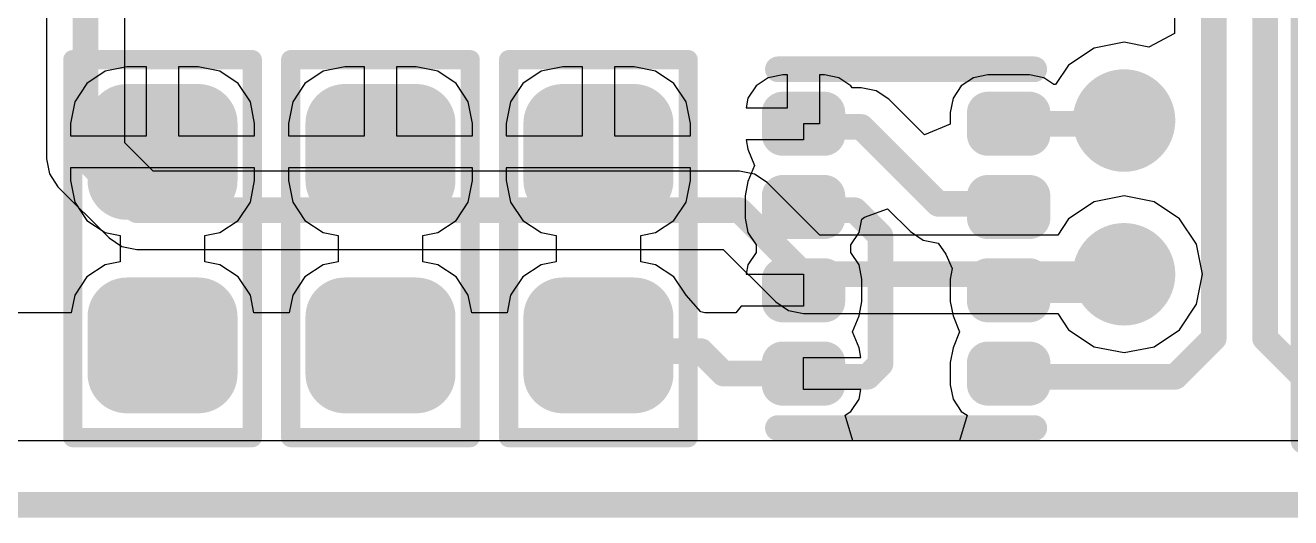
# Model space of a CAD drawing. Header units: millimetres. Extents: x -0.1 to 50.1, y -0.1 to 30.4.
# Drawn here: x 13.53 to 23.4, y -0.1 to 3.74 of the extents above; entities that cross this region are included whole.
import ezdxf

# ---------------------------------------------------------------- set-up
doc = ezdxf.new("R2010")
doc.units = ezdxf.units.MM
for name, color, linetype in [('BottomLayer', 5, 'Continuous'), ('Mechanical1', 6, 'Continuous'), ('MultiLayer', 9, 'Continuous'), ('TopLayer', 1, 'Continuous'), ('TopOverlay', 2, 'Continuous'), ('TopSolder', 216, 'Continuous')]:
    doc.layers.add(name, color=color, linetype=linetype)

msp = doc.modelspace()

# ---------------------------------------------------------------- linework, layer by layer
at = {"layer": 'BottomLayer'}
for p, q in [((13.69412298, 5.4827678), (13.69412298, 2.70001238)), ((14.3058769, 2.82669996), (14.3058769, 5.4827678)), ((14.52669688, 2.60587744), (14.3058769, 2.82669996)), ((13.69412298, 2.70001238), (13.69412044, 2.69999968)), ((13.69412044, 2.69999968), (13.71740716, 2.58294632)), ((13.71740716, 2.58294632), (13.78371132, 2.48371106)), ((19.0999872, 2.60587744), (14.52669688, 2.60587744)), ((19.0999999, 2.60587998), (19.0999872, 2.60587744)), ((19.21705326, 2.58259326), (19.0999999, 2.60587998)), ((19.31628852, 2.5162891), (19.21705326, 2.58259326)), ((13.78371132, 2.48371106), (14.18370544, 2.08371948)), ((19.72669918, 2.1058759), (19.31628852, 2.5162891)), ((22.09999898, 2.41175286), (21.86588972, 2.36518704)), ((22.33410824, 2.36518704), (22.09999898, 2.41175286)), ((21.86588972, 2.36518704), (21.66742428, 2.23257364)), ((22.53257368, 2.23257364), (22.33410824, 2.36518704)), ((21.66742428, 2.23257364), (21.58276608, 2.1058759)), ((22.66518708, 2.0341082), (22.53257368, 2.23257364)), ((14.18370544, 2.08371948), (14.18371052, 2.08371186)), ((14.18371052, 2.08371186), (14.28294324, 2.0174077)), ((21.58276608, 2.1058759), (19.72669918, 2.1058759)), ((14.28294324, 2.0174077), (14.39999914, 1.99412352)), ((14.39999914, 1.99412352), (18.97329962, 1.99412352)), ((18.97329962, 1.99412352), (19.38370774, 1.58371794)), ((22.7117529, 1.79999894), (22.66518708, 2.0341082)), ((22.66518708, 1.56588968), (22.7117529, 1.79999894)), ((19.38370774, 1.58371794), (19.38371282, 1.58371032)), ((19.38371282, 1.58371032), (19.48294554, 1.51740616)), ((19.48294554, 1.51740616), (19.60000144, 1.49412198)), ((19.60000144, 1.49412198), (21.58276608, 1.49412198)), ((21.58276608, 1.49412198), (21.66742428, 1.36742424)), ((22.53257368, 1.36742424), (22.66518708, 1.56588968)), ((21.66742428, 1.36742424), (21.86588972, 1.23481084)), ((22.33410824, 1.23481084), (22.53257368, 1.36742424)), ((21.86588972, 1.23481084), (22.09999898, 1.18824502)), ((22.09999898, 1.18824502), (22.33410824, 1.23481084)), ((49.50000006, 0.499999), (0.499999, 0.499999))]:
    msp.add_line(p, q, dxfattribs=at)
at = {"layer": 'BottomLayer', "const_width": 0.1999996}
for points in [[(13.99999994, 2.69999968), (13.99999994, 6.000000699999999)], [(13.99999994, 2.69999968), (14.39999914, 2.30000048)], [(14.39999914, 2.30000048), (19.0999999, 2.30000048)], [(19.0999999, 2.30000048), (19.60000144, 1.79999894)], [(21.89999684, 1.79999894), (22.09999898, 2.00000108)], [(19.60000144, 1.79999894), (21.89999684, 1.79999894)], [(21.89999684, 1.79999894), (22.09999898, 1.79999894)]]:
    msp.add_lwpolyline(points, dxfattribs=at)
at = {"layer": 'BottomLayer'}
for points, const_width in [([(21.89999938, 2.99999908, 1), (22.29999858, 2.99999908, 1)], 0.3999992), ([(13.95000004, 2.69999968, 1), (14.04999984, 2.69999968, 1)], 0.0999998), ([(13.95000004, 2.69999968, 1), (14.04999984, 2.69999968, 1)], 0.0999998), ([(14.34999924, 2.30000048, 1), (14.44999904, 2.30000048, 1)], 0.0999998), ([(14.34999924, 2.30000048, 1), (14.44999904, 2.30000048, 1)], 0.0999998), ([(19.05, 2.30000048, 1), (19.1499998, 2.30000048, 1)], 0.0999998), ([(19.05, 2.30000048, 1), (19.1499998, 2.30000048, 1)], 0.0999998), ([(21.89999938, 1.79999894, 1), (22.29999858, 1.79999894, 1)], 0.3999992), ([(22.04999908, 2.00000108, 1), (22.14999888, 2.00000108, 1)], 0.0999998), ([(19.55000154, 1.79999894, 1), (19.65000134, 1.79999894, 1)], 0.0999998), ([(19.55000154, 1.79999894, 1), (19.65000134, 1.79999894, 1)], 0.0999998), ([(21.84999694, 1.79999894, 1), (21.94999674, 1.79999894, 1)], 0.0999998), ([(21.84999694, 1.79999894, 1), (21.94999674, 1.79999894, 1)], 0.0999998), ([(21.84999694, 1.79999894, 1), (21.94999674, 1.79999894, 1)], 0.0999998), ([(22.04999908, 1.79999894, 1), (22.14999888, 1.79999894, 1)], 0.0999998), ([(14.39999914, 1.24499878, 1), (14.79999834, 1.24499878, 1)], 0.3999992), ([(16.0999678, 1.24499878, 1), (16.499967, 1.24499878, 1)], 0.3999992), ([(17.79999996, 1.24499878, 1), (18.19999916, 1.24499878, 1)], 0.3999992)]:
    msp.add_lwpolyline(points, format="xyb", close=True, dxfattribs=dict(at, const_width=const_width))
at = {"layer": 'Mechanical1', "const_width": 0.1999996}
msp.add_lwpolyline([(0, 0), (49.99999905999999, 0)], dxfattribs=at)
at = {"layer": 'MultiLayer', "const_width": 0.3999992}
for points in [[(21.89999938, 2.99999908, 1), (22.29999858, 2.99999908, 1)], [(21.89999938, 1.79999894, 1), (22.29999858, 1.79999894, 1)], [(14.39999914, 1.24499878, 1), (14.79999834, 1.24499878, 1)], [(16.0999678, 1.24499878, 1), (16.499967, 1.24499878, 1)], [(17.79999996, 1.24499878, 1), (18.19999916, 1.24499878, 1)]]:
    msp.add_lwpolyline(points, format="xyb", close=True, dxfattribs=at)
at = {"layer": 'TopLayer'}
for p, q in [((22.49412316, 4.27330362), (22.49412316, 3.680498099999999)), ((22.49412316, 3.680498099999999), (22.29412102, 3.57313992)), ((21.86588972, 3.56518718), (21.66742428, 3.43257378)), ((22.09999898, 3.611752999999999), (21.86588972, 3.56518718)), ((22.29412102, 3.57313992), (22.09999898, 3.611752999999999)), ((14.15347182, 3.384930999999999), (14.01055872, 3.28944224)), ((14.32204908, 3.41846408), (14.15347182, 3.384930999999999)), ((14.47499772, 3.41846408), (14.32204908, 3.41846408)), ((14.47499772, 2.88000186), (14.47499772, 3.41846408)), ((14.8779484, 3.41846408), (14.72499468, 3.41846408)), ((14.72499468, 3.41846408), (14.72499468, 2.88000186)), ((15.04652566, 3.384930999999999), (14.8779484, 3.41846408)), ((15.18943876, 3.28944224), (15.04652566, 3.384930999999999)), ((15.8534735, 3.384930999999999), (15.7105604, 3.28944224)), ((16.02205076, 3.41846408), (15.8534735, 3.384930999999999)), ((16.1749994, 3.41846408), (16.02205076, 3.41846408)), ((16.1749994, 2.88000186), (16.1749994, 3.41846408)), ((16.57795008, 3.41846408), (16.42499636, 3.41846408)), ((16.42499636, 3.41846408), (16.42499636, 2.88000186)), ((16.74652734, 3.384930999999999), (16.57795008, 3.41846408)), ((16.88944044, 3.28944224), (16.74652734, 3.384930999999999)), ((17.55347264, 3.384930999999999), (17.41055954, 3.28944224)), ((17.7220499, 3.41846408), (17.55347264, 3.384930999999999)), ((17.87500108, 3.41846408), (17.7220499, 3.41846408)), ((17.87500108, 2.87999932), (17.87500108, 3.41846408)), ((18.27794922, 3.41846408), (18.12499804, 3.41846408)), ((18.12499804, 3.41846408), (18.12499804, 2.87999932)), ((18.44652648, 3.384930999999999), (18.27794922, 3.41846408)), ((18.58943958, 3.28944224), (18.44652648, 3.384930999999999)), ((21.66742428, 3.43257378), (21.5660605, 3.280877359999999)), ((14.01055872, 3.28944224), (13.91506996, 3.14652914)), ((15.28492752, 3.14652914), (15.18943876, 3.28944224)), ((15.7105604, 3.28944224), (15.61507164, 3.14652914)), ((16.9849292, 3.14652914), (16.88944044, 3.28944224)), ((17.41055954, 3.28944224), (17.31507078, 3.14652914)), ((18.68492834, 3.14652914), (18.58943958, 3.28944224)), ((19.23022316, 3.26977502), (19.16668252, 3.17467742)), ((19.32532076, 3.33331566), (19.23022316, 3.26977502)), ((19.43749732, 3.35562956), (19.32532076, 3.33331566)), ((19.47500042, 3.35562956), (19.43749732, 3.35562956)), ((19.47500042, 3.09999888), (19.47500042, 3.35562956)), ((19.76250048, 3.35562956), (19.72499738, 3.35562956)), ((19.72499738, 3.35562956), (19.72499738, 2.9750004)), ((19.87467704, 3.33331566), (19.76250048, 3.35562956)), ((19.96977464, 3.26977502), (19.87467704, 3.33331566)), ((19.97906088, 3.25587614), (19.96977464, 3.26977502)), ((20.83022504, 3.26977502), (20.7666844, 3.17467742)), ((20.92532264, 3.33331566), (20.83022504, 3.26977502)), ((21.0374992, 3.35562956), (20.92532264, 3.33331566)), ((21.36250236, 3.35562956), (21.0374992, 3.35562956)), ((21.47467892, 3.33331566), (21.36250236, 3.35562956)), ((21.55315984, 3.280877359999999), (21.47467892, 3.33331566)), ((21.5660605, 3.280877359999999), (21.55315984, 3.280877359999999)), ((19.16668252, 3.17467742), (19.1518286, 3.09999888)), ((20.04998784, 3.25587614), (19.97906088, 3.25587614)), ((20.05000054, 3.25587868), (20.04998784, 3.25587614)), ((20.1670539, 3.23259196), (20.05000054, 3.25587868)), ((20.26628916, 3.1662878), (20.1670539, 3.23259196)), ((20.5443709, 2.88820606), (20.26628916, 3.1662878)), ((20.7666844, 3.17467742), (20.7443705, 3.06250086)), ((13.91506996, 3.14652914), (13.88153688, 2.97795188)), ((15.3184606, 2.97795188), (15.28492752, 3.14652914)), ((15.61507164, 3.14652914), (15.58153856, 2.97795188)), ((17.01846228, 2.97795188), (16.9849292, 3.14652914)), ((17.31507078, 3.14652914), (17.2815377, 2.97795188)), ((18.71846142, 2.97795188), (18.68492834, 3.14652914)), ((19.1518286, 3.09999888), (19.47500042, 3.09999888)), ((20.7443705, 3.06250086), (20.7443705, 2.9710507)), ((13.88153688, 2.97795188), (13.88153688, 2.88000186)), ((15.3184606, 2.88000186), (15.3184606, 2.97795188)), ((15.58153856, 2.97795188), (15.58153856, 2.88000186)), ((17.01846228, 2.88000186), (17.01846228, 2.97795188)), ((17.2815377, 2.97795188), (17.2815377, 2.87999932)), ((18.71846142, 2.87999932), (18.71846142, 2.97795188)), ((19.72499738, 2.9750004), (19.5999989, 2.9750004)), ((19.5999989, 2.9750004), (19.5999989, 2.85000192)), ((20.7443705, 2.9710507), (20.5443709, 2.88820606)), ((13.88153688, 2.88000186), (14.47499772, 2.88000186)), ((14.72499468, 2.88000186), (15.3184606, 2.88000186)), ((15.58153856, 2.88000186), (16.1749994, 2.88000186)), ((16.42499636, 2.88000186), (17.01846228, 2.88000186)), ((17.2815377, 2.87999932), (17.87500108, 2.87999932)), ((18.12499804, 2.87999932), (18.71846142, 2.87999932)), ((19.5999989, 2.85000192), (19.1518286, 2.85000192)), ((19.1518286, 2.85000192), (19.16668252, 2.77532338)), ((19.16668252, 2.77532338), (19.21787622, 2.64999978)), ((14.5999962, 2.6300049), (13.88153688, 2.6300049)), ((13.88153688, 2.6300049), (13.88153688, 2.5320498)), ((15.3184606, 2.6300049), (14.5999962, 2.6300049)), ((15.3184606, 2.5320498), (15.3184606, 2.6300049)), ((16.29999788, 2.6300049), (15.58153856, 2.6300049)), ((15.58153856, 2.6300049), (15.58153856, 2.5320498)), ((17.01846228, 2.6300049), (16.29999788, 2.6300049)), ((17.01846228, 2.5320498), (17.01846228, 2.6300049)), ((17.99999956, 2.63000236), (17.2815377, 2.63000236)), ((17.2815377, 2.63000236), (17.2815377, 2.5320498)), ((18.71846142, 2.63000236), (17.99999956, 2.63000236)), ((18.71846142, 2.5320498), (18.71846142, 2.63000236)), ((19.21787622, 2.64999978), (19.16668252, 2.52467618)), ((13.88153688, 2.5320498), (13.91506996, 2.36347254)), ((15.28492752, 2.36347254), (15.3184606, 2.5320498)), ((15.58153856, 2.5320498), (15.61507164, 2.36347254)), ((16.9849292, 2.36347254), (17.01846228, 2.5320498)), ((17.2815377, 2.5320498), (17.31507078, 2.36347254)), ((18.68492834, 2.36347254), (18.71846142, 2.5320498)), ((19.16668252, 2.52467618), (19.14436862, 2.41250216)), ((19.14436862, 2.41250216), (19.14436862, 2.23750124)), ((13.91506996, 2.36347254), (14.01055872, 2.22055944)), ((15.18943876, 2.22055944), (15.28492752, 2.36347254)), ((15.61507164, 2.36347254), (15.7105604, 2.22055944)), ((16.88944044, 2.22055944), (16.9849292, 2.36347254)), ((17.31507078, 2.36347254), (17.41055954, 2.22055944)), ((18.58943958, 2.22055944), (18.68492834, 2.36347254)), ((20.07570534, 2.24495614), (20.25562878, 2.3117937)), ((20.25562878, 2.3117937), (20.43370818, 2.1337143)), ((14.01055872, 2.22055944), (14.15347182, 2.12507068)), ((15.04652566, 2.12507068), (15.18943876, 2.22055944)), ((15.7105604, 2.22055944), (15.8534735, 2.12507068)), ((16.74652734, 2.12507068), (16.88944044, 2.22055944)), ((17.41055954, 2.22055944), (17.55347264, 2.12507068)), ((18.44652648, 2.12507068), (18.58943958, 2.22055944)), ((19.14436862, 2.23750124), (19.16668252, 2.12532468)), ((20.03331528, 2.12532468), (20.05420932, 2.23036892)), ((20.05420932, 2.23036892), (20.07570534, 2.24495614)), ((14.15347182, 2.12507068), (14.26965142, 2.10195922)), ((14.26965142, 2.10195922), (14.26965142, 1.89804294)), ((14.93034606, 2.10195922), (15.04652566, 2.12507068)), ((14.93034606, 1.89804294), (14.93034606, 2.10195922)), ((15.8534735, 2.12507068), (15.9696531, 2.10195922)), ((15.9696531, 2.10195922), (15.9696531, 1.89804294)), ((16.63034774, 2.10195922), (16.74652734, 2.12507068)), ((16.63034774, 1.89804294), (16.63034774, 2.10195922)), ((17.55347264, 2.12507068), (17.66965224, 2.10195922)), ((17.66965224, 2.10195922), (17.66965224, 1.89804294)), ((18.33034688, 2.10195922), (18.44652648, 2.12507068)), ((18.33034688, 1.89804294), (18.33034688, 2.10195922)), ((19.16668252, 2.12532468), (19.23022316, 2.03022962)), ((19.96977464, 2.03022962), (20.03331528, 2.12532468)), ((20.43370818, 2.1337143), (20.53294344, 2.06741014)), ((19.23022316, 2.03022962), (19.23022316, 1.96977254)), ((19.96977464, 1.96977254), (19.96977464, 2.03022962)), ((20.53294344, 2.06741014), (20.64999426, 2.04412596)), ((20.64999426, 2.04412596), (20.71079932, 1.95583048)), ((14.26965142, 1.89804294), (14.15347182, 1.87493148)), ((15.04652566, 1.87493148), (14.93034606, 1.89804294)), ((15.9696531, 1.89804294), (15.8534735, 1.87493148)), ((16.74652734, 1.87493148), (16.63034774, 1.89804294)), ((17.66965224, 1.89804294), (17.55347264, 1.87493148)), ((18.44652648, 1.87493148), (18.33034688, 1.89804294)), ((19.23022316, 1.96977254), (19.16668252, 1.87467748)), ((20.03331528, 1.87467748), (19.96977464, 1.96977254)), ((20.71079932, 1.95583048), (20.76060618, 1.84412382)), ((14.01055872, 1.77944272), (13.91506996, 1.63652962)), ((14.15347182, 1.87493148), (14.01055872, 1.77944272)), ((15.18943876, 1.77944272), (15.04652566, 1.87493148)), ((15.28492752, 1.63652962), (15.18943876, 1.77944272)), ((15.7105604, 1.77944272), (15.61507164, 1.63652962)), ((15.8534735, 1.87493148), (15.7105604, 1.77944272)), ((16.88944044, 1.77944272), (16.74652734, 1.87493148)), ((16.9849292, 1.63652962), (16.88944044, 1.77944272)), ((17.41055954, 1.77944272), (17.31507078, 1.63652962)), ((17.55347264, 1.87493148), (17.41055954, 1.77944272)), ((18.58943958, 1.77944272), (18.44652648, 1.87493148)), ((18.68492834, 1.63653216), (18.58943958, 1.77944272)), ((19.16668252, 1.87467748), (19.1518286, 1.79999894)), ((19.1518286, 1.79999894), (19.5999989, 1.79999894)), ((19.5999989, 1.79999894), (19.5999989, 1.55000198)), ((20.05562918, 1.76250092), (20.03331528, 1.87467748)), ((20.76060618, 1.84412382), (20.7443705, 1.76250092)), ((20.05562918, 1.5875), (20.05562918, 1.76250092)), ((20.7443705, 1.76250092), (20.7443705, 1.5875)), ((13.91506996, 1.63652962), (13.88791228, 1.49999954)), ((15.3120852, 1.49999954), (15.28492752, 1.63652962)), ((15.61507164, 1.63652962), (15.58791396, 1.49999954)), ((17.01208688, 1.49999954), (16.9849292, 1.63652962)), ((17.31507078, 1.63652962), (17.2879131, 1.49999954)), ((18.80000304, 1.50587964), (18.68492834, 1.63653216)), ((20.03331528, 1.47532598), (20.05562918, 1.5875)), ((20.7443705, 1.5875), (20.7666844, 1.47532344)), ((13.88791228, 1.49999954), (13.10164766, 1.49999954)), ((15.58791396, 1.49999954), (15.3120852, 1.49999954)), ((17.2879131, 1.49999954), (17.01208688, 1.49999954)), ((18.82955848, 1.49999954), (18.80000304, 1.50587964)), ((19.07255774, 1.49999954), (18.82955848, 1.49999954)), ((19.11359398, 1.55000198), (19.07255774, 1.49999954)), ((19.5999989, 1.55000198), (19.11359398, 1.55000198)), ((19.98212158, 1.35000238), (20.03331528, 1.47532598)), ((20.7666844, 1.47532344), (20.8178781, 1.34999984)), ((20.03331528, 1.22467878), (19.98212158, 1.35000238)), ((20.8178781, 1.34999984), (20.7666844, 1.22467624)), ((20.0481692, 1.15000024), (20.03331528, 1.22467878)), ((20.7666844, 1.22467624), (20.7443705, 1.11250222)), ((19.5999989, 0.9000032799999999), (19.5999989, 1.15000024)), ((19.5999989, 1.15000024), (20.0481692, 1.15000024)), ((20.7443705, 1.11250222), (20.7443705, 0.9375012999999999)), ((20.0481692, 0.9000032799999999), (19.5999989, 0.9000032799999999)), ((20.03331528, 0.8253247399999999), (20.0481692, 0.9000032799999999)), ((20.7443705, 0.9375012999999999), (20.7666844, 0.8253247399999999)), ((19.96977464, 0.73022714), (20.03331528, 0.8253247399999999)), ((20.7666844, 0.8253247399999999), (20.83022504, 0.73022714)), ((19.9245347, 0.6999985999999999), (19.96977464, 0.73022714)), ((19.98381576, 0.499999), (19.9245347, 0.6999985999999999)), ((20.87546498, 0.6999985999999999), (20.81618392, 0.499999)), ((20.83022504, 0.73022714), (20.87546498, 0.6999985999999999)), ((20.81618392, 0.499999), (19.98381576, 0.499999))]:
    msp.add_line(p, q, dxfattribs=at)
for points, const_width in [([(23.19999932, 1.29999994), (23.19999932, 4.800000559999999)], 0.1999996), ([(22.80000012, 1.29999994), (22.80000012, 4.40000136)], 0.1999996), ([(19.5999989, 2.9750004), (19.62500012, 2.94999918)], 0.2999994), ([(21.20000078, 2.9750004), (22.0750003, 2.9750004)], 0.1999996), ([(22.0750003, 2.9750004), (22.09999898, 2.99999908)], 0.1999996), ([(19.62500012, 2.94999918), (20.05000054, 2.94999918)], 0.1999996), ([(20.05000054, 2.94999918), (20.6499968, 2.35000292)], 0.1999996), ([(14.43499526, 2.58999736), (14.59999874, 2.75500084)], 0.1999996), ([(21.17499956, 2.35000292), (21.20000078, 2.3250017)], 0.2999994), ([(19.5999989, 2.3250017), (19.62500012, 2.30000048)], 0.1999996), ([(19.62500012, 2.30000048), (20.00000064, 2.30000048)], 0.1999996), ([(20.00000064, 2.30000048), (20.20000024, 2.10000088)], 0.1999996), ([(20.6499968, 2.35000292), (21.17499956, 2.35000292)], 0.1999996), ([(20.20000024, 1.10000034), (20.20000024, 2.10000088)], 0.1999996), ([(21.77499836, 1.67500046), (21.89999684, 1.79999894)], 0.1999996), ([(21.89999684, 1.79999894), (22.09999898, 1.79999894)], 0.1999996), ([(21.20000078, 1.67500046), (21.77499836, 1.67500046)], 0.1999996), ([(22.50000072, 1.00000054), (22.80000012, 1.29999994)], 0.1999996), ([(23.19999932, 1.29999994), (23.69999832, 0.8000009399999999)], 0.1999996), ([(16.30000042, 1.10003082), (16.30000042, 1.24500132)], 0.1999996), ([(17.99999956, 1.00000054), (17.99999956, 1.24500132)], 0.1999996), ([(17.99999956, 1.24500132), (18.04500074, 1.20000014)], 0.1999996), ([(18.04500074, 1.20000014), (18.8000005, 1.20000014)], 0.1999996), ([(18.8000005, 1.20000014), (18.97499888, 1.02500176)], 0.1999996), ([(16.2999674, 1.0999978), (16.30000042, 1.10003082)], 0.1999996), ([(20.10000044, 1.00000054), (20.20000024, 1.10000034)], 0.1999996), ([(18.97499888, 1.02500176), (19.5999989, 1.02500176)], 0.1999996), ([(19.5999989, 1.02500176), (19.62500012, 1.00000054)], 0.1999996), ([(19.62500012, 1.00000054), (20.10000044, 1.00000054)], 0.1999996), ([(21.20000078, 1.02500176), (21.225002, 1.00000054)], 0.1999996), ([(21.225002, 1.00000054), (22.50000072, 1.00000054)], 0.1999996)]:
    msp.add_lwpolyline(points, dxfattribs=dict(at, const_width=const_width))
for points, const_width in [([(21.89999938, 2.99999908, 1), (22.29999858, 2.99999908, 1)], 0.3999992), ([(14.20602442, 2.97795188, 1), (14.43807374, 2.97795188, 1)], 0.23204932), ([(14.76192374, 2.97795188, 1), (14.99397306, 2.97795188, 1)], 0.23204932), ([(15.9060261, 2.97795188, 1), (16.13807542, 2.97795188, 1)], 0.23204932), ([(16.46192542, 2.97795188, 1), (16.69397474, 2.97795188, 1)], 0.23204932), ([(17.60602524, 2.97795188, 1), (17.83807456, 2.97795188, 1)], 0.23204932), ([(18.16192456, 2.97795188, 1), (18.39397388, 2.97795188, 1)], 0.23204932), ([(19.39374836, 3.06250086, 1), (19.48124628, 3.06250086, 1)], 0.08749791999999999), ([(19.52500032, 2.9750004, 1), (19.67499748, 2.9750004, 1)], 0.1499997), ([(19.55000154, 2.94999918, 1), (19.6999987, 2.94999918, 1)], 0.1499997), ([(19.71875152, 3.06250086, 1), (19.80624944, 3.06250086, 1)], 0.08749791999999999), ([(20.99375024, 3.06250086, 1), (21.08124816, 3.06250086, 1)], 0.08749791999999999), ([(21.15000088, 2.9750004, 1), (21.25000068, 2.9750004, 1)], 0.0999998), ([(21.3187534, 3.06250086, 1), (21.40625132, 3.06250086, 1)], 0.08749791999999999), ([(22.0250004, 2.9750004, 1), (22.1250002, 2.9750004, 1)], 0.0999998), ([(22.0250004, 2.9750004, 1), (22.1250002, 2.9750004, 1)], 0.0999998), ([(22.04999908, 2.99999908, 1), (22.14999888, 2.99999908, 1)], 0.0999998), ([(19.39374836, 2.88749994, 1), (19.48124628, 2.88749994, 1)], 0.08749791999999999), ([(19.57500022, 2.94999918, 1), (19.67500002, 2.94999918, 1)], 0.0999998), ([(19.71875152, 2.88749994, 1), (19.80624944, 2.88749994, 1)], 0.08749791999999999), ([(20.00000064, 2.94999918, 1), (20.10000044, 2.94999918, 1)], 0.0999998), ([(20.00000064, 2.94999918, 1), (20.10000044, 2.94999918, 1)], 0.0999998), ([(20.99375024, 2.88749994, 1), (21.08124816, 2.88749994, 1)], 0.08749791999999999), ([(21.3187534, 2.88749994, 1), (21.40625132, 2.88749994, 1)], 0.08749791999999999), ([(14.20602442, 2.5320498, 1), (14.43807374, 2.5320498, 1)], 0.23204932), ([(14.54999884, 2.75500084, 1), (14.64999864, 2.75500084, 1)], 0.0999998), ([(14.76192374, 2.5320498, 1), (14.99397306, 2.5320498, 1)], 0.23204932), ([(15.9060261, 2.5320498, 1), (16.13807542, 2.5320498, 1)], 0.23204932), ([(16.46192542, 2.5320498, 1), (16.69397474, 2.5320498, 1)], 0.23204932), ([(17.60602524, 2.5320498, 1), (17.83807456, 2.5320498, 1)], 0.23204932), ([(18.16192456, 2.5320498, 1), (18.39397388, 2.5320498, 1)], 0.23204932), ([(14.38499536, 2.58999736, 1), (14.48499516, 2.58999736, 1)], 0.0999998), ([(19.39374836, 2.41250216, 1), (19.48124628, 2.41250216, 1)], 0.08749791999999999), ([(19.71875152, 2.41250216, 1), (19.80624944, 2.41250216, 1)], 0.08749791999999999), ([(20.99375024, 2.41250216, 1), (21.08124816, 2.41250216, 1)], 0.08749791999999999), ([(21.10000098, 2.35000292, 1), (21.24999814, 2.35000292, 1)], 0.1499997), ([(21.1250022, 2.3250017, 1), (21.27499936, 2.3250017, 1)], 0.1499997), ([(21.3187534, 2.41250216, 1), (21.40625132, 2.41250216, 1)], 0.08749791999999999), ([(19.549999, 2.3250017, 1), (19.6499988, 2.3250017, 1)], 0.0999998), ([(19.57500022, 2.30000048, 1), (19.67500002, 2.30000048, 1)], 0.0999998), ([(19.57500022, 2.30000048, 1), (19.67500002, 2.30000048, 1)], 0.0999998), ([(19.95000074, 2.30000048, 1), (20.05000054, 2.30000048, 1)], 0.0999998), ([(19.95000074, 2.30000048, 1), (20.05000054, 2.30000048, 1)], 0.0999998), ([(20.5999969, 2.35000292, 1), (20.6999967, 2.35000292, 1)], 0.0999998), ([(20.5999969, 2.35000292, 1), (20.6999967, 2.35000292, 1)], 0.0999998), ([(21.12499966, 2.35000292, 1), (21.22499946, 2.35000292, 1)], 0.0999998), ([(19.39374836, 2.23750124, 1), (19.48124628, 2.23750124, 1)], 0.08749791999999999), ([(19.71875152, 2.23750124, 1), (19.80624944, 2.23750124, 1)], 0.08749791999999999), ([(20.99375024, 2.23750124, 1), (21.08124816, 2.23750124, 1)], 0.08749791999999999), ([(21.3187534, 2.23750124, 1), (21.40625132, 2.23750124, 1)], 0.08749791999999999), ([(20.15000034, 2.10000088, 1), (20.25000014, 2.10000088, 1)], 0.0999998), ([(20.15000034, 2.10000088, 1), (20.25000014, 2.10000088, 1)], 0.0999998), ([(21.89999938, 1.79999894, 1), (22.29999858, 1.79999894, 1)], 0.3999992), ([(21.84999694, 1.79999894, 1), (21.94999674, 1.79999894, 1)], 0.0999998), ([(21.84999694, 1.79999894, 1), (21.94999674, 1.79999894, 1)], 0.0999998), ([(22.04999908, 1.79999894, 1), (22.14999888, 1.79999894, 1)], 0.0999998), ([(19.39374836, 1.76250092, 1), (19.48124628, 1.76250092, 1)], 0.08749791999999999), ([(19.71875152, 1.76250092, 1), (19.80624944, 1.76250092, 1)], 0.08749791999999999), ([(20.99375024, 1.76250092, 1), (21.08124816, 1.76250092, 1)], 0.08749791999999999), ([(21.3187534, 1.76250092, 1), (21.40625132, 1.76250092, 1)], 0.08749791999999999), ([(14.20602442, 1.46795236, 1), (14.43807374, 1.46795236, 1)], 0.23204932), ([(14.76192374, 1.46795236, 1), (14.99397306, 1.46795236, 1)], 0.23204932), ([(15.9060261, 1.46795236, 1), (16.13807542, 1.46795236, 1)], 0.23204932), ([(16.46192542, 1.46795236, 1), (16.69397474, 1.46795236, 1)], 0.23204932), ([(17.60602524, 1.46795236, 1), (17.83807456, 1.46795236, 1)], 0.23204932), ([(18.16192456, 1.46795236, 1), (18.39397388, 1.46795236, 1)], 0.23204932), ([(21.15000088, 1.67500046, 1), (21.25000068, 1.67500046, 1)], 0.0999998), ([(21.72499846, 1.67500046, 1), (21.82499826, 1.67500046, 1)], 0.0999998), ([(21.72499846, 1.67500046, 1), (21.82499826, 1.67500046, 1)], 0.0999998), ([(14.39999914, 1.24499878, 1), (14.79999834, 1.24499878, 1)], 0.3999992), ([(16.0999678, 1.24499878, 1), (16.499967, 1.24499878, 1)], 0.3999992), ([(17.79999996, 1.24499878, 1), (18.19999916, 1.24499878, 1)], 0.3999992), ([(19.39374836, 1.5875, 1), (19.48124628, 1.5875, 1)], 0.08749791999999999), ([(19.71875152, 1.5875, 1), (19.80624944, 1.5875, 1)], 0.08749791999999999), ([(20.99375024, 1.5875, 1), (21.08124816, 1.5875, 1)], 0.08749791999999999), ([(21.3187534, 1.5875, 1), (21.40625132, 1.5875, 1)], 0.08749791999999999), ([(22.75000022, 1.29999994, 1), (22.85000002, 1.29999994, 1)], 0.0999998), ([(22.75000022, 1.29999994, 1), (22.85000002, 1.29999994, 1)], 0.0999998), ([(23.14999942, 1.29999994, 1), (23.24999922, 1.29999994, 1)], 0.0999998), ([(23.14999942, 1.29999994, 1), (23.24999922, 1.29999994, 1)], 0.0999998), ([(16.25000052, 1.24500132, 1), (16.35000032, 1.24500132, 1)], 0.0999998), ([(17.94999966, 1.24500132, 1), (18.04999946, 1.24500132, 1)], 0.0999998), ([(17.94999966, 1.24500132, 1), (18.04999946, 1.24500132, 1)], 0.0999998), ([(17.99500084, 1.20000014, 1), (18.09500064, 1.20000014, 1)], 0.0999998), ([(17.99500084, 1.20000014, 1), (18.09500064, 1.20000014, 1)], 0.0999998), ([(18.7500006, 1.20000014, 1), (18.8500004, 1.20000014, 1)], 0.0999998), ([(18.7500006, 1.20000014, 1), (18.8500004, 1.20000014, 1)], 0.0999998), ([(14.20602442, 1.02205028, 1), (14.43807374, 1.02205028, 1)], 0.23204932), ([(14.76192374, 1.02205028, 1), (14.99397306, 1.02205028, 1)], 0.23204932), ([(15.9060261, 1.02205028, 1), (16.13807542, 1.02205028, 1)], 0.23204932), ([(16.2499675, 1.0999978, 1), (16.3499673, 1.0999978, 1)], 0.0999998), ([(16.25000052, 1.10003082, 1), (16.35000032, 1.10003082, 1)], 0.0999998), ([(16.25000052, 1.10003082, 1), (16.35000032, 1.10003082, 1)], 0.0999998), ([(16.46192542, 1.02205028, 1), (16.69397474, 1.02205028, 1)], 0.23204932), ([(17.60602524, 1.02205028, 1), (17.83807456, 1.02205028, 1)], 0.23204932), ([(18.16192456, 1.02205028, 1), (18.39397388, 1.02205028, 1)], 0.23204932), ([(19.39374836, 1.11250222, 1), (19.48124628, 1.11250222, 1)], 0.08749791999999999), ([(19.71875152, 1.11250222, 1), (19.80624944, 1.11250222, 1)], 0.08749791999999999), ([(20.15000034, 1.10000034, 1), (20.25000014, 1.10000034, 1)], 0.0999998), ([(20.15000034, 1.10000034, 1), (20.25000014, 1.10000034, 1)], 0.0999998), ([(20.99375024, 1.11250222, 1), (21.08124816, 1.11250222, 1)], 0.08749791999999999), ([(21.3187534, 1.11250222, 1), (21.40625132, 1.11250222, 1)], 0.08749791999999999), ([(17.94999966, 1.00000054, 1), (18.04999946, 1.00000054, 1)], 0.0999998), ([(18.92499898, 1.02500176, 1), (19.02499878, 1.02500176, 1)], 0.0999998), ([(18.92499898, 1.02500176, 1), (19.02499878, 1.02500176, 1)], 0.0999998), ([(19.549999, 1.02500176, 1), (19.6499988, 1.02500176, 1)], 0.0999998), ([(19.549999, 1.02500176, 1), (19.6499988, 1.02500176, 1)], 0.0999998), ([(19.57500022, 1.00000054, 1), (19.67500002, 1.00000054, 1)], 0.0999998), ([(19.57500022, 1.00000054, 1), (19.67500002, 1.00000054, 1)], 0.0999998), ([(20.05000054, 1.00000054, 1), (20.15000034, 1.00000054, 1)], 0.0999998), ([(20.05000054, 1.00000054, 1), (20.15000034, 1.00000054, 1)], 0.0999998), ([(21.15000088, 1.02500176, 1), (21.25000068, 1.02500176, 1)], 0.0999998), ([(21.1750021, 1.00000054, 1), (21.2750019, 1.00000054, 1)], 0.0999998), ([(21.1750021, 1.00000054, 1), (21.2750019, 1.00000054, 1)], 0.0999998), ([(22.45000082, 1.00000054, 1), (22.55000062, 1.00000054, 1)], 0.0999998), ([(22.45000082, 1.00000054, 1), (22.55000062, 1.00000054, 1)], 0.0999998), ([(19.39374836, 0.9375012999999999, 1), (19.48124628, 0.9375012999999999, 1)], 0.08749791999999999), ([(19.71875152, 0.9375012999999999, 1), (19.80624944, 0.9375012999999999, 1)], 0.08749791999999999), ([(20.99375024, 0.9375012999999999, 1), (21.08124816, 0.9375012999999999, 1)], 0.08749791999999999), ([(21.3187534, 0.9375012999999999, 1), (21.40625132, 0.9375012999999999, 1)], 0.08749791999999999)]:
    msp.add_lwpolyline(points, format="xyb", close=True, dxfattribs=dict(at, const_width=const_width))
for points in [[(14.8779484, 2.30000048), (14.8779484, 3.2100012), (14.32204908, 2.30000048), (14.32204908, 3.2100012)], [(16.57795008, 2.30000048), (16.57795008, 3.2100012), (16.02205076, 2.30000048), (16.02205076, 3.2100012)], [(18.27794922, 2.30000048), (18.27794922, 3.2100012), (17.7220499, 2.30000048), (17.7220499, 3.2100012)], [(19.3499994, 2.88749994), (19.8499984, 2.88749994), (19.3499994, 3.06250086), (19.8499984, 3.06250086)], [(19.43749732, 2.80000202), (19.76250048, 2.80000202), (19.43749732, 3.14999878), (19.76250048, 3.14999878)], [(20.95000128, 2.88749994), (21.45000028, 2.88749994), (20.95000128, 3.06250086), (21.45000028, 3.06250086)], [(21.0374992, 2.80000202), (21.36250236, 2.80000202), (21.0374992, 3.14999878), (21.36250236, 3.14999878)], [(15.10999772, 2.5320498), (15.10999772, 2.97795188), (14.08999976, 2.5320498), (14.08999976, 2.97795188)], [(16.8099994, 2.5320498), (16.8099994, 2.97795188), (15.79000144, 2.5320498), (15.79000144, 2.97795188)], [(18.50999854, 2.5320498), (18.50999854, 2.97795188), (17.49000058, 2.5320498), (17.49000058, 2.97795188)], [(19.43749732, 2.15000332), (19.76250048, 2.15000332), (19.43749732, 2.50000008), (19.76250048, 2.50000008)], [(21.0374992, 2.15000332), (21.36250236, 2.15000332), (21.0374992, 2.50000008), (21.36250236, 2.50000008)], [(19.3499994, 2.23750124), (19.8499984, 2.23750124), (19.3499994, 2.41250216), (19.8499984, 2.41250216)], [(20.95000128, 2.23750124), (21.45000028, 2.23750124), (20.95000128, 2.41250216), (21.45000028, 2.41250216)], [(19.43749732, 1.50000208), (19.76250048, 1.50000208), (19.43749732, 1.84999884), (19.76250048, 1.84999884)], [(21.0374992, 1.50000208), (21.36250236, 1.50000208), (21.0374992, 1.84999884), (21.36250236, 1.84999884)], [(14.32204908, 1.70000168), (14.32204908, 0.79000096), (14.8779484, 1.70000168), (14.8779484, 0.79000096)], [(16.02205076, 1.70000168), (16.02205076, 0.79000096), (16.57795008, 1.70000168), (16.57795008, 0.79000096)], [(17.7220499, 1.70000168), (17.7220499, 0.79000096), (18.27794922, 1.70000168), (18.27794922, 0.79000096)], [(19.3499994, 1.5875), (19.8499984, 1.5875), (19.3499994, 1.76250092), (19.8499984, 1.76250092)], [(20.95000128, 1.5875), (21.45000028, 1.5875), (20.95000128, 1.76250092), (21.45000028, 1.76250092)], [(14.08999976, 1.46795236), (14.08999976, 1.02205028), (15.10999772, 1.46795236), (15.10999772, 1.02205028)], [(15.79000144, 1.46795236), (15.79000144, 1.02205028), (16.8099994, 1.46795236), (16.8099994, 1.02205028)], [(17.49000058, 1.46795236), (17.49000058, 1.02205028), (18.50999854, 1.46795236), (18.50999854, 1.02205028)], [(19.43749732, 0.85000338), (19.76250048, 0.85000338), (19.43749732, 1.20000014), (19.76250048, 1.20000014)], [(21.0374992, 0.85000338), (21.36250236, 0.85000338), (21.0374992, 1.20000014), (21.36250236, 1.20000014)], [(19.3499994, 0.9375012999999999), (19.8499984, 0.9375012999999999), (19.3499994, 1.11250222), (19.8499984, 1.11250222)], [(20.95000128, 0.9375012999999999), (21.45000028, 0.9375012999999999), (20.95000128, 1.11250222), (21.45000028, 1.11250222)]]:
    msp.add_solid(points, dxfattribs=at)
at = {"layer": 'TopOverlay'}
for points, const_width in [([(23.49999872, 0.50000154), (23.49999872, 21.50000018)], 0.1999996), ([(13.8999976, 3.475001939999999), (15.29999988, 3.475001939999999)], 0.1499997), ([(13.8999976, 0.52500022), (13.8999976, 3.475001939999999)], 0.1499997), ([(15.29999988, 2.2750018), (15.29999988, 3.475001939999999)], 0.1499997), ([(15.59999928, 3.475001939999999), (17.00000156, 3.475001939999999)], 0.1499997), ([(15.59999928, 0.52500022), (15.59999928, 3.475001939999999)], 0.1499997), ([(17.00000156, 2.2750018), (17.00000156, 3.475001939999999)], 0.1499997), ([(17.29999842, 3.475001939999999), (18.7000007, 3.475001939999999)], 0.1499997), ([(17.29999842, 0.52500022), (17.29999842, 3.475001939999999)], 0.1499997), ([(18.7000007, 2.2750018), (18.7000007, 3.475001939999999)], 0.1499997), ([(19.3999993, 3.40000082), (21.40000038, 3.40000082)], 0.1999996), ([(15.29999988, 0.52500022), (15.29999988, 2.2750018)], 0.1499997), ([(17.00000156, 0.52500022), (17.00000156, 2.2750018)], 0.1499997), ([(18.7000007, 0.52500022), (18.7000007, 2.2750018)], 0.1499997), ([(19.3999993, 0.6000013399999999), (21.40000038, 0.6000013399999999)], 0.1999996), ([(13.8999976, 0.52500022), (15.29999988, 0.52500022)], 0.1499997), ([(15.59999928, 0.52500022), (17.00000156, 0.52500022)], 0.1499997), ([(17.29999842, 0.52500022), (18.7000007, 0.52500022)], 0.1499997), ([(23.49999872, 0.50000154), (48.49999952, 0.50000154)], 0.1999996)]:
    msp.add_lwpolyline(points, dxfattribs=dict(at, const_width=const_width))
for points, const_width in [([(13.86249704, 3.475001939999999, 1), (13.93749816, 3.475001939999999, 1)], 0.07499858), ([(13.86249704, 3.475001939999999, 1), (13.93749816, 3.475001939999999, 1)], 0.07499858), ([(15.26249932, 3.475001939999999, 1), (15.33750044, 3.475001939999999, 1)], 0.07499858), ([(15.26249932, 3.475001939999999, 1), (15.33750044, 3.475001939999999, 1)], 0.07499858), ([(15.56249872, 3.475001939999999, 1), (15.63749984, 3.475001939999999, 1)], 0.07499858), ([(15.56249872, 3.475001939999999, 1), (15.63749984, 3.475001939999999, 1)], 0.07499858), ([(16.962501, 3.475001939999999, 1), (17.03750212, 3.475001939999999, 1)], 0.07499858), ([(16.962501, 3.475001939999999, 1), (17.03750212, 3.475001939999999, 1)], 0.07499858), ([(17.26249786, 3.475001939999999, 1), (17.33749898, 3.475001939999999, 1)], 0.07499858), ([(17.26249786, 3.475001939999999, 1), (17.33749898, 3.475001939999999, 1)], 0.07499858), ([(18.66250014, 3.475001939999999, 1), (18.73750126, 3.475001939999999, 1)], 0.07499858), ([(18.66250014, 3.475001939999999, 1), (18.73750126, 3.475001939999999, 1)], 0.07499858), ([(19.3499994, 3.40000082, 1), (19.4499992, 3.40000082, 1)], 0.0999998), ([(21.35000048, 3.40000082, 1), (21.45000028, 3.40000082, 1)], 0.0999998), ([(21.99999918, 3.00000162, 1), (21.79999958, 3.00000162, 1)], 0.1999996), ([(21.74999968, 3.00000162, 1), (21.84999948, 3.00000162, 1)], 0.0999998), ([(21.94999928, 3.00000162, 1), (22.04999908, 3.00000162, 1)], 0.0999998), ([(15.26249932, 2.2750018, 1), (15.33750044, 2.2750018, 1)], 0.07499858), ([(15.26249932, 2.2750018, 1), (15.33750044, 2.2750018, 1)], 0.07499858), ([(16.962501, 2.2750018, 1), (17.03750212, 2.2750018, 1)], 0.07499858), ([(16.962501, 2.2750018, 1), (17.03750212, 2.2750018, 1)], 0.07499858), ([(18.66250014, 2.2750018, 1), (18.73750126, 2.2750018, 1)], 0.07499858), ([(18.66250014, 2.2750018, 1), (18.73750126, 2.2750018, 1)], 0.07499858), ([(19.3499994, 0.6000013399999999, 1), (19.4499992, 0.6000013399999999, 1)], 0.0999998), ([(21.35000048, 0.6000013399999999, 1), (21.45000028, 0.6000013399999999, 1)], 0.0999998), ([(13.86249704, 0.52500022, 1), (13.93749816, 0.52500022, 1)], 0.07499858), ([(13.86249704, 0.52500022, 1), (13.93749816, 0.52500022, 1)], 0.07499858), ([(15.26249932, 0.52500022, 1), (15.33750044, 0.52500022, 1)], 0.07499858), ([(15.26249932, 0.52500022, 1), (15.33750044, 0.52500022, 1)], 0.07499858), ([(15.56249872, 0.52500022, 1), (15.63749984, 0.52500022, 1)], 0.07499858), ([(15.56249872, 0.52500022, 1), (15.63749984, 0.52500022, 1)], 0.07499858), ([(16.962501, 0.52500022, 1), (17.03750212, 0.52500022, 1)], 0.07499858), ([(16.962501, 0.52500022, 1), (17.03750212, 0.52500022, 1)], 0.07499858), ([(17.26249786, 0.52500022, 1), (17.33749898, 0.52500022, 1)], 0.07499858), ([(17.26249786, 0.52500022, 1), (17.33749898, 0.52500022, 1)], 0.07499858), ([(18.66250014, 0.52500022, 1), (18.73750126, 0.52500022, 1)], 0.07499858), ([(18.66250014, 0.52500022, 1), (18.73750126, 0.52500022, 1)], 0.07499858), ([(23.44999882, 0.50000154, 1), (23.54999862, 0.50000154, 1)], 0.0999998), ([(23.44999882, 0.50000154, 1), (23.54999862, 0.50000154, 1)], 0.0999998)]:
    msp.add_lwpolyline(points, format="xyb", close=True, dxfattribs=dict(at, const_width=const_width))
at = {"layer": 'TopSolder'}
for points, const_width in [([(14.16852386, 2.97795188, 1), (14.4755743, 2.97795188, 1)], 0.30705044), ([(14.72442318, 2.97795188, 1), (15.03147362, 2.97795188, 1)], 0.30705044), ([(15.86852554, 2.97795188, 1), (16.17557598, 2.97795188, 1)], 0.30705044), ([(16.42442486, 2.97795188, 1), (16.7314753, 2.97795188, 1)], 0.30705044), ([(17.56852468, 2.97795188, 1), (17.87557512, 2.97795188, 1)], 0.30705044), ([(18.124424, 2.97795188, 1), (18.43147444, 2.97795188, 1)], 0.30705044), ([(19.3562478, 3.06250086, 1), (19.51874684, 3.06250086, 1)], 0.16249904), ([(19.68125096, 3.06250086, 1), (19.84375, 3.06250086, 1)], 0.16249904), ([(20.95624968, 3.06250086, 1), (21.11874872, 3.06250086, 1)], 0.16249904), ([(21.28125284, 3.06250086, 1), (21.44375188, 3.06250086, 1)], 0.16249904), ([(19.3562478, 2.88749994, 1), (19.51874684, 2.88749994, 1)], 0.16249904), ([(19.68125096, 2.88749994, 1), (19.84375, 2.88749994, 1)], 0.16249904), ([(20.95624968, 2.88749994, 1), (21.11874872, 2.88749994, 1)], 0.16249904), ([(21.28125284, 2.88749994, 1), (21.44375188, 2.88749994, 1)], 0.16249904), ([(14.16852386, 2.5320498, 1), (14.4755743, 2.5320498, 1)], 0.30705044), ([(14.72442318, 2.5320498, 1), (15.03147362, 2.5320498, 1)], 0.30705044), ([(15.86852554, 2.5320498, 1), (16.17557598, 2.5320498, 1)], 0.30705044), ([(16.42442486, 2.5320498, 1), (16.7314753, 2.5320498, 1)], 0.30705044), ([(17.56852468, 2.5320498, 1), (17.87557512, 2.5320498, 1)], 0.30705044), ([(18.124424, 2.5320498, 1), (18.43147444, 2.5320498, 1)], 0.30705044), ([(19.3562478, 2.41250216, 1), (19.51874684, 2.41250216, 1)], 0.16249904), ([(19.68125096, 2.41250216, 1), (19.84375, 2.41250216, 1)], 0.16249904), ([(20.95624968, 2.41250216, 1), (21.11874872, 2.41250216, 1)], 0.16249904), ([(21.28125284, 2.41250216, 1), (21.44375188, 2.41250216, 1)], 0.16249904), ([(19.3562478, 2.23750124, 1), (19.51874684, 2.23750124, 1)], 0.16249904), ([(19.68125096, 2.23750124, 1), (19.84375, 2.23750124, 1)], 0.16249904), ([(20.95624968, 2.23750124, 1), (21.11874872, 2.23750124, 1)], 0.16249904), ([(21.28125284, 2.23750124, 1), (21.44375188, 2.23750124, 1)], 0.16249904), ([(19.3562478, 1.76250092, 1), (19.51874684, 1.76250092, 1)], 0.16249904), ([(19.68125096, 1.76250092, 1), (19.84375, 1.76250092, 1)], 0.16249904), ([(20.95624968, 1.76250092, 1), (21.11874872, 1.76250092, 1)], 0.16249904), ([(21.28125284, 1.76250092, 1), (21.44375188, 1.76250092, 1)], 0.16249904), ([(14.16852386, 1.46795236, 1), (14.4755743, 1.46795236, 1)], 0.30705044), ([(14.72442318, 1.46795236, 1), (15.03147362, 1.46795236, 1)], 0.30705044), ([(15.86852554, 1.46795236, 1), (16.17557598, 1.46795236, 1)], 0.30705044), ([(16.42442486, 1.46795236, 1), (16.7314753, 1.46795236, 1)], 0.30705044), ([(17.56852468, 1.46795236, 1), (17.87557512, 1.46795236, 1)], 0.30705044), ([(18.124424, 1.46795236, 1), (18.43147444, 1.46795236, 1)], 0.30705044), ([(19.3562478, 1.5875, 1), (19.51874684, 1.5875, 1)], 0.16249904), ([(19.68125096, 1.5875, 1), (19.84375, 1.5875, 1)], 0.16249904), ([(20.95624968, 1.5875, 1), (21.11874872, 1.5875, 1)], 0.16249904), ([(21.28125284, 1.5875, 1), (21.44375188, 1.5875, 1)], 0.16249904), ([(14.16852386, 1.02205028, 1), (14.4755743, 1.02205028, 1)], 0.30705044), ([(14.72442318, 1.02205028, 1), (15.03147362, 1.02205028, 1)], 0.30705044), ([(15.86852554, 1.02205028, 1), (16.17557598, 1.02205028, 1)], 0.30705044), ([(16.42442486, 1.02205028, 1), (16.7314753, 1.02205028, 1)], 0.30705044), ([(17.56852468, 1.02205028, 1), (17.87557512, 1.02205028, 1)], 0.30705044), ([(18.124424, 1.02205028, 1), (18.43147444, 1.02205028, 1)], 0.30705044), ([(19.3562478, 1.11250222, 1), (19.51874684, 1.11250222, 1)], 0.16249904), ([(19.68125096, 1.11250222, 1), (19.84375, 1.11250222, 1)], 0.16249904), ([(20.95624968, 1.11250222, 1), (21.11874872, 1.11250222, 1)], 0.16249904), ([(21.28125284, 1.11250222, 1), (21.44375188, 1.11250222, 1)], 0.16249904), ([(19.3562478, 0.9375012999999999, 1), (19.51874684, 0.9375012999999999, 1)], 0.16249904), ([(19.68125096, 0.9375012999999999, 1), (19.84375, 0.9375012999999999, 1)], 0.16249904), ([(20.95624968, 0.9375012999999999, 1), (21.11874872, 0.9375012999999999, 1)], 0.16249904), ([(21.28125284, 0.9375012999999999, 1), (21.44375188, 0.9375012999999999, 1)], 0.16249904)]:
    msp.add_lwpolyline(points, format="xyb", close=True, dxfattribs=dict(at, const_width=const_width))
for points in [[(14.8779484, 2.22499936), (14.8779484, 3.28500232), (14.32204908, 2.22499936), (14.32204908, 3.28500232)], [(16.57795008, 2.22499936), (16.57795008, 3.28500232), (16.02205076, 2.22499936), (16.02205076, 3.28500232)], [(18.27794922, 2.22499936), (18.27794922, 3.28500232), (17.7220499, 2.22499936), (17.7220499, 3.28500232)], [(19.43749732, 2.7250009), (19.76250048, 2.7250009), (19.43749732, 3.2249999), (19.76250048, 3.2249999)], [(21.0374992, 2.7250009), (21.36250236, 2.7250009), (21.0374992, 3.2249999), (21.36250236, 3.2249999)], [(19.27499828, 2.88749994), (19.92499952, 2.88749994), (19.27499828, 3.06250086), (19.92499952, 3.06250086)], [(20.87500016, 2.88749994), (21.5250014, 2.88749994), (20.87500016, 3.06250086), (21.5250014, 3.06250086)], [(15.18499884, 2.5320498), (15.18499884, 2.97795188), (14.01499864, 2.5320498), (14.01499864, 2.97795188)], [(16.88500052, 2.5320498), (16.88500052, 2.97795188), (15.71500032, 2.5320498), (15.71500032, 2.97795188)], [(18.58499966, 2.5320498), (18.58499966, 2.97795188), (17.41499946, 2.5320498), (17.41499946, 2.97795188)], [(19.43749732, 2.0750022), (19.76250048, 2.0750022), (19.43749732, 2.5750012), (19.76250048, 2.5750012)], [(21.0374992, 2.0750022), (21.36250236, 2.0750022), (21.0374992, 2.5750012), (21.36250236, 2.5750012)], [(19.27499828, 2.23750124), (19.92499952, 2.23750124), (19.27499828, 2.41250216), (19.92499952, 2.41250216)], [(20.87500016, 2.23750124), (21.5250014, 2.23750124), (20.87500016, 2.41250216), (21.5250014, 2.41250216)], [(19.43749732, 1.42500096), (19.76250048, 1.42500096), (19.43749732, 1.92499996), (19.76250048, 1.92499996)], [(21.0374992, 1.42500096), (21.36250236, 1.42500096), (21.0374992, 1.92499996), (21.36250236, 1.92499996)], [(14.32204908, 1.7750028), (14.32204908, 0.7149998399999999), (14.8779484, 1.7750028), (14.8779484, 0.7149998399999999)], [(16.02205076, 1.7750028), (16.02205076, 0.7149998399999999), (16.57795008, 1.7750028), (16.57795008, 0.7149998399999999)], [(17.7220499, 1.7750028), (17.7220499, 0.7149998399999999), (18.27794922, 1.7750028), (18.27794922, 0.7149998399999999)], [(19.27499828, 1.5875), (19.92499952, 1.5875), (19.27499828, 1.76250092), (19.92499952, 1.76250092)], [(20.87500016, 1.5875), (21.5250014, 1.5875), (20.87500016, 1.76250092), (21.5250014, 1.76250092)], [(14.01499864, 1.46795236), (14.01499864, 1.02205028), (15.18499884, 1.46795236), (15.18499884, 1.02205028)], [(15.71500032, 1.46795236), (15.71500032, 1.02205028), (16.88500052, 1.46795236), (16.88500052, 1.02205028)], [(17.41499946, 1.46795236), (17.41499946, 1.02205028), (18.58499966, 1.46795236), (18.58499966, 1.02205028)], [(19.43749732, 0.7750022599999999), (19.76250048, 0.7750022599999999), (19.43749732, 1.27500126), (19.76250048, 1.27500126)], [(21.0374992, 0.7750022599999999), (21.36250236, 0.7750022599999999), (21.0374992, 1.27500126), (21.36250236, 1.27500126)], [(19.27499828, 0.9375012999999999), (19.92499952, 0.9375012999999999), (19.27499828, 1.11250222), (19.92499952, 1.11250222)], [(20.87500016, 0.9375012999999999), (21.5250014, 0.9375012999999999), (20.87500016, 1.11250222), (21.5250014, 1.11250222)]]:
    msp.add_solid(points, dxfattribs=at)

doc.saveas('drawing.dxf')
